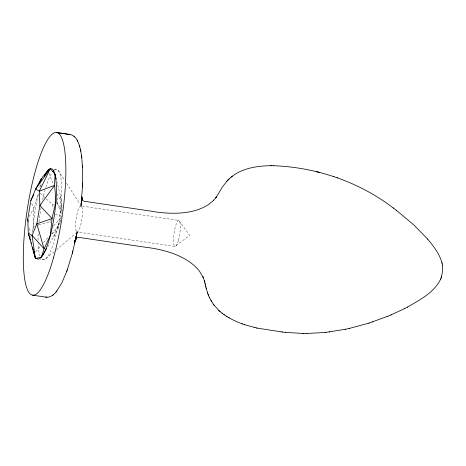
<?xml version="1.0" encoding="UTF-8"?>
<svg xmlns="http://www.w3.org/2000/svg" width="466" height="466" viewBox="0 0 466 466"><rect width="100%" height="100%" fill="white"/><g stroke="black" fill="none" stroke-linecap="round" stroke-linejoin="round"><path stroke-width="0.35" stroke-dasharray="2.33 1.75" d="M32.434 232.237L33.243 226.464L33.634 208.64L38.492 193.46M61.728 211.279L60.347 199.838L60.487 195.802L57.05 182.323M39.86 187.268L40.787 182.451M47.66 246.799L53.683 236.961L55.075 231.742L60.533 220.296M53.683 236.961L58.157 228.317L58.145 226.231L60.982 217.552L60.964 209.182L61.891 205.756L60.487 195.802M58.157 228.317L60.085 222.888M60.26 222.399L60.609 221.408M52.908 227.565L53.118 226.983M29.154 216.544L33.634 208.64L31.513 202.652M38.73 224.874L49.705 221.694L50.596 220.261M51.656 233.961L58.145 226.231M35.62 251.838L40.321 246.432M43.606 242.652L48.307 237.241M53.532 225.829L61.256 217.651M54.167 251.692L44.695 259.533L43.542 259.83L40.344 259.376M56.369 249.828L75.614 233.53M51.714 234.037L55.075 231.742M46.251 198.848L52.524 204.65L54.301 204.131M56.374 203.525L57.266 203.269L57.079 196.844M33.243 226.464L34.618 226.068M54.143 169.111L56.794 169.502L58.302 170.544L64.64 180.266M82.406 206.153L178.886 220.441L189.627 235.33L175.105 246.462L77.181 231.963M55.431 214.337L61.366 216.172M39.977 193.046L45.726 198.365M49.705 221.694L50.666 222.731M66.597 183.295L80.321 204.516M56.334 201.842L60.964 209.182M56.992 193.92L60.347 199.838M48.971 173.131L53.369 184.53M57.266 203.269L61.401 214.005M52.524 204.65L53.363 208.756M29.119 228.27L29.841 233.274M30.255 236.134L30.459 237.567M61.891 205.756L62.124 211.115M81.8 206.933A13.153 2.843 -81.6 0 1 81.8 219.445A13.153 2.843 -81.6 0 1 78.16 231.305M76.348 231.287A13.153 2.843 -81.6 0 1 76.273 217.983A13.153 2.843 -81.6 0 1 80.309 206.129M54.423 170.131A45.668 9.868 -81.6 0 1 59.84 214.756A45.668 9.868 -81.6 0 1 41.824 259.09M40.169 256.347A45.668 9.868 -81.6 0 1 38.148 243.526M38.066 240.31A45.668 9.868 -81.6 0 1 38.247 231.818M38.666 225.695A45.668 9.868 -81.6 0 1 38.777 224.437M39.028 221.903A45.668 9.868 -81.6 0 1 41.235 206.49M42.604 199.634A45.668 9.868 -81.6 0 1 44.981 190.093M45.761 187.449A45.668 9.868 -81.6 0 1 51.994 172.828M33.016 229.831A45.668 9.868 -81.6 0 1 38.422 194.089M40.466 186.668A45.668 9.868 -81.6 0 1 41.678 182.963M178.373 240.38A13.153 2.843 -81.6 0 0 178.868 220.441A13.153 2.843 -81.6 0 0 173.527 239.518A13.153 2.843 -81.6 0 0 178.373 240.38"/><path stroke-width="0.7" d="M81.666 197.398L81.666 198.172L81.672 196.996L81.736 198.306L81.696 197.036M442.426 265.096L442.63 270.746L441.547 276.606M81.655 197.042L81.573 199.856L81.678 196.64M82.529 185.381L82.68 170.311L81.736 157.025M54.988 174.237L54.609 185.322L55.949 201.23L52.052 218.542L50.264 235.615L44.101 248.861L41.258 257.249L35.416 258.514L28.292 233.355L27.779 218.979L30.808 200.66L35.602 189.132L41.585 178.321L47.934 170.451L50.27 168.663L54.988 174.237L56.229 179.107M81.783 197.468L80.973 206.403L82.482 186.441M82.593 183.72L82.616 183.039M81.649 197.427L81.34 202.931L81.748 196.745L81.358 202.209M82.459 187.058L82.558 184.728M41.253 180.039L41.585 178.321L39.121 183.429M75.311 240.893L77.164 231.992L72.341 253.283L67.156 270.239M76.308 236.105L75.09 241.429L76.517 235.324L75.742 238.563M75.48 239.617L74.933 241.685L75.847 238.277L74.857 241.848M72.341 253.283L72.51 252.642M72.772 251.628L72.929 251.023M74.776 242.134L75.678 239.099L74.776 242.029M441.424 277.008L440.9 278.505M441.331 277.305L441.628 276.355M74.543 242.728L74.31 243.409L75.83 239.361L75.323 240.479M56.537 291.431L62.007 282.559L66.842 271.107M66.673 271.573L67.32 269.779M407.313 307.176C419.627 299.999 434.05 292.7 440.586 279.268M440.527 279.408L440.947 278.383M30.808 200.66L33.884 194.275M75.148 240.823L76.412 238.475L75.999 239.087C77.478 237.544 76.214 237.479 78.958 237.404L145.118 247.201C165.599 249.52 187.944 256.428 199.419 271.119L203.281 277.48L202.96 276.781L204.801 282.151L204.504 281.01M41.258 257.249L46.53 248.64M32.527 295.159L45.715 297.11C50.083 297.978 53.893 294.774 56.415 291.576M56.042 292.042L56.91 290.97M227.222 180.82L222.544 186.767L215.822 197.846L216.381 197.031L213.346 200.625L213.824 200.13L209.438 203.869C194.118 214.75 170.626 214.692 150.501 211.069L84.34 201.271C82.109 200.578 82.692 201.038 81.742 197.403L82.366 199.961L81.719 197.159M227.542 180.47L231.427 176.876M226.843 181.222L228.305 179.69M228.666 179.328L229.051 178.956M52.786 295.182L53.689 294.454M231.899 176.509C242.967 167.946 257.57 165.855 271.183 165.686M231.043 177.185L232.295 176.195M391.015 314.917L404.546 308.608M404.307 308.737L407.54 307.059M349.127 328.483L368.827 323.136L387.823 316.245M387.531 316.373L391.294 314.795M368.827 323.136L369.171 323.025M372.614 321.901L372.946 321.79M306.506 333.505L325.495 332.439L345.609 329.241M345.224 329.328L349.506 328.396M325.495 332.439L325.909 332.392M329.316 331.984L329.73 331.943M273.274 165.704C316.443 167.288 359.036 181.769 393.426 208.092M285.233 332.345L303.354 333.481M270.752 165.692L273.705 165.704M302.923 333.481L306.937 333.499M45.715 297.11L46.146 297.162M46.513 297.197L46.944 297.244M256.632 328.012L282.332 332.013M281.901 331.967L285.664 332.392M56.928 132.589L69.947 134.505C75.539 135.291 78.102 141.28 79.552 146.056M56.415 132.507L69.947 134.505M319.845 172.467L316.053 171.581M244.481 324.645L257.057 328.105M254.419 327.505L254.844 327.604M333.545 176.387L333.947 176.527M337.023 177.581L337.425 177.715M219.702 311.241C226.301 316.962 234.235 320.928 242.396 323.905M241.988 323.765L244.895 324.785M226.604 316.35L226.971 316.571M228.899 317.719L229.272 317.946M396.292 210.242L413.913 224.979L427.689 239.163M221.979 313.123L222.329 313.379M224.053 314.643L224.408 314.905M393.153 207.894L396.56 210.44M209.246 297.186L213.224 304.152L219.119 310.717M73.948 136.2L74.694 136.864M218.787 310.42L220.039 311.533M427.549 238.994C433.386 245.972 439.269 253.434 441.832 262.311M213.224 304.152L213.515 304.543M213.888 305.044L214.185 305.44M210.929 300.553L211.197 301.001M211.471 301.467L211.739 301.921M77.111 140.091L77.379 140.604M77.432 140.709L77.7 141.215M208.028 294.192L208.681 295.869M208.459 295.345L209.484 297.727M206.118 287.994L207.586 292.939M207.376 292.363L208.238 294.786M30.436 239.897L28.292 233.355L32.049 235.377L44.101 248.861L36.843 223.849L39.872 205.535L39.36 191.153L50.27 168.663L35.602 189.132L39.36 191.153L54.609 185.322L39.872 205.535L52.052 218.542L36.843 223.849L32.049 235.377L35.416 258.514L34.362 254.092M79.639 146.341L80.635 150.337M79.377 145.474L79.808 146.918M31.274 242.582L31.467 243.304M32.643 247.656L32.841 248.384M33.034 249.106L33.232 249.834M33.622 251.285L33.82 252.013M34.012 252.735L34.286 253.778A45.668 9.868 -81.6 0 1 33.663 250.906M442.112 263.436L442.45 265.218M205.139 283.788L205.844 286.875M441.803 262.172L442.141 263.558M205.681 286.223L206.287 288.67M204.364 280.398L205.29 284.446M80.729 150.78L81.806 157.578M80.519 149.755L80.851 151.357M27.779 218.979L28.193 221.833M81.585 155.819L81.655 156.378M81.754 197.555L81.8 198.033M82.482 165.482L82.505 165.972M82.552 166.91L82.575 167.393M77.472 231.893A13.153 2.843 -81.6 0 1 76.861 231.882M52.821 171.709A45.668 9.868 -81.6 0 1 53.631 170.812M44.183 176.655A45.668 9.868 -81.6 0 1 55.681 204.358A45.668 9.868 -81.6 0 1 36.529 258.31M53.666 257.203A82.202 17.76 -81.6 0 0 56.753 132.554A82.202 17.76 -81.6 0 0 23.376 251.791A82.202 17.76 -81.6 0 0 53.666 257.203"/></g></svg>
